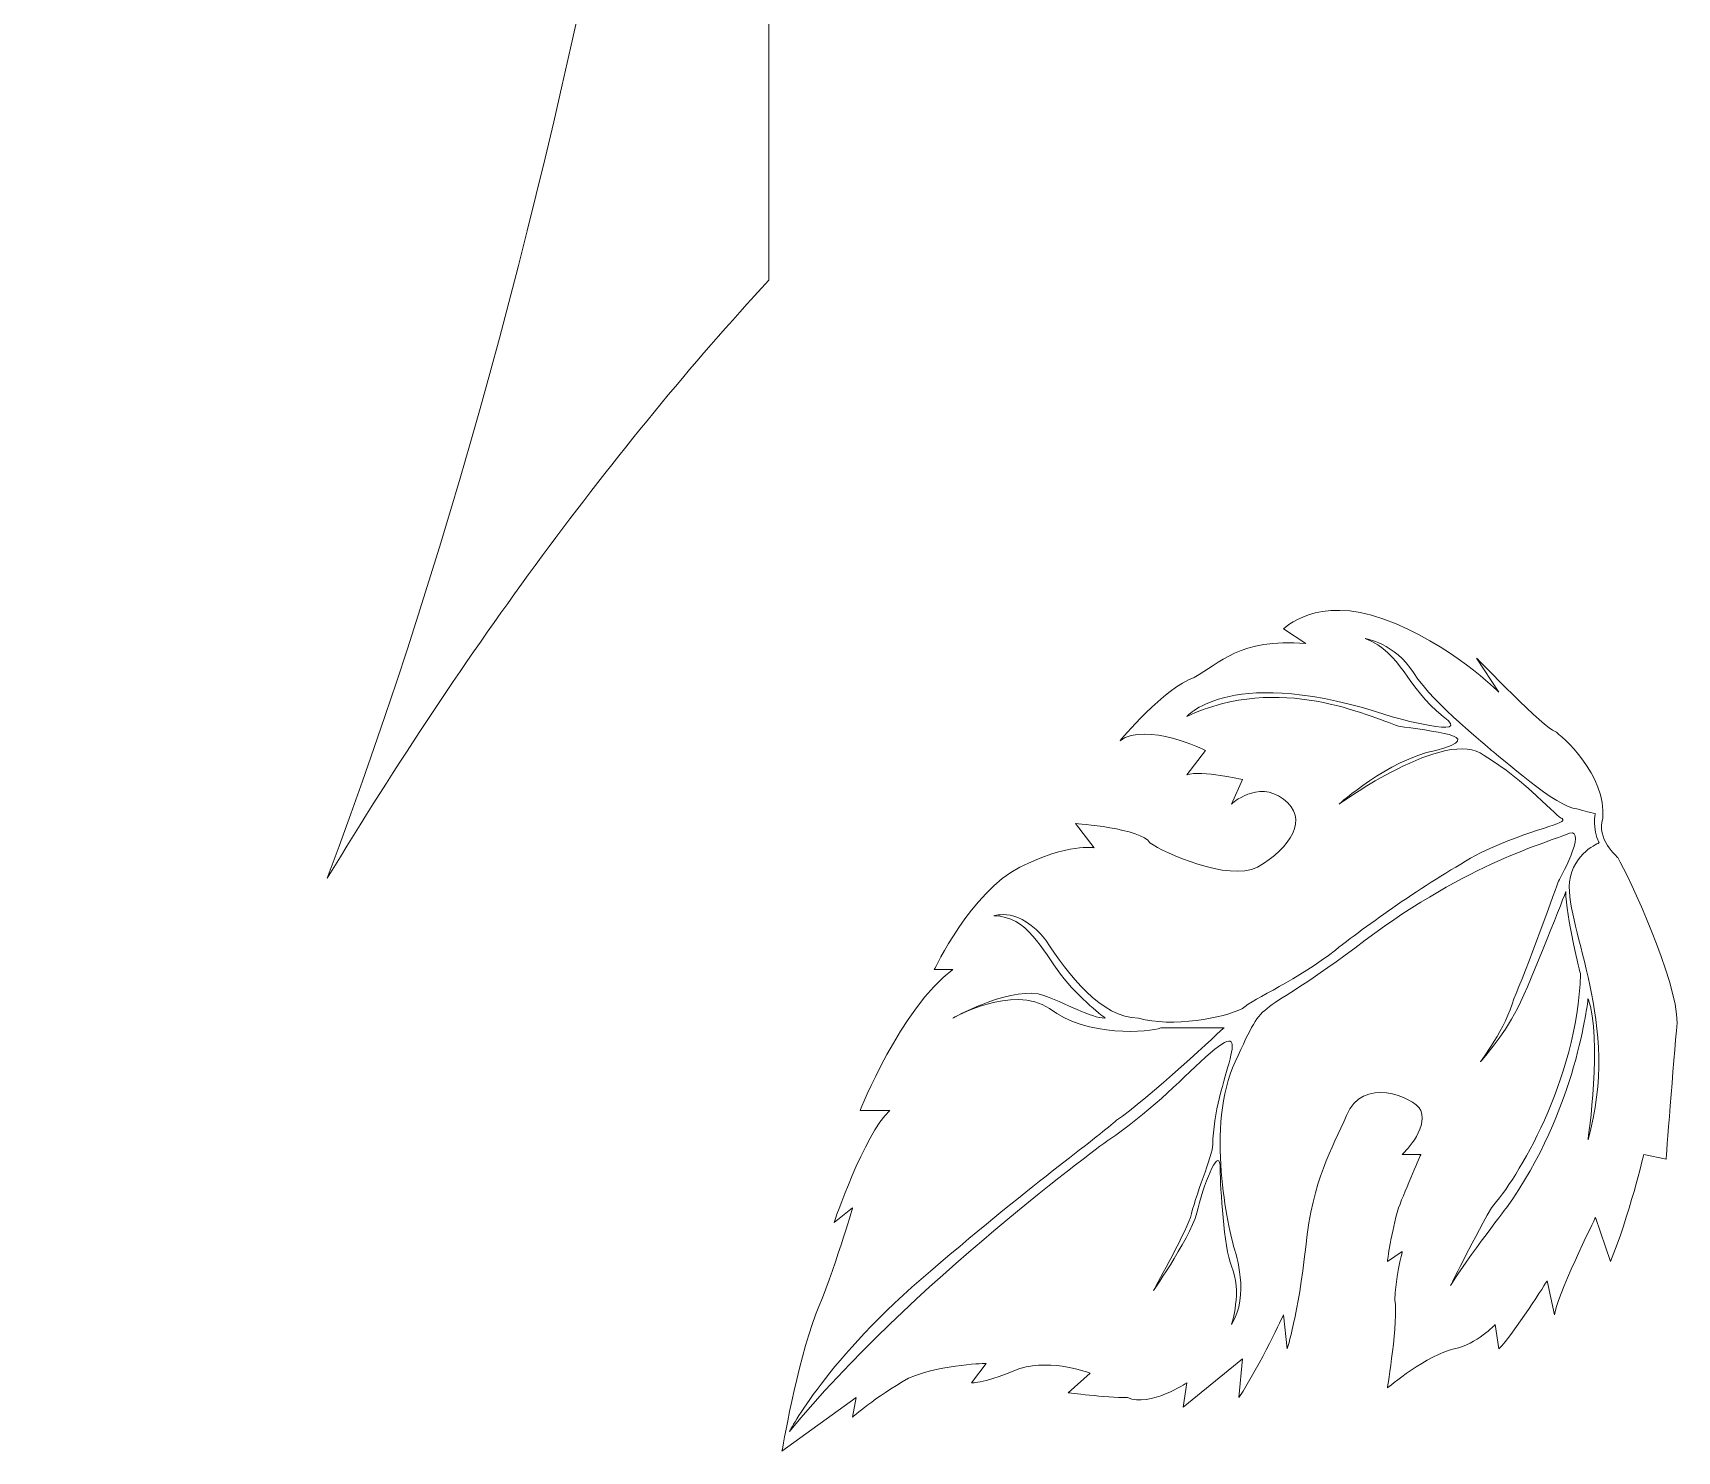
# Model space of a CAD drawing. Header units: millimetres. Extents: x 337 to 2510, y -469 to 429.
# Drawn here: x 354.47 to 368.02, y 313.78 to 325.47 of the extents above; entities that cross this region are included whole.
import ezdxf

# ---------------------------------------------------------------- set-up
doc = ezdxf.new("R2010")
doc.units = ezdxf.units.MM
doc.header["$MEASUREMENT"] = 0
doc.layers.add('Layer 1', color=7, linetype='Continuous')

msp = doc.modelspace()

# ---------------------------------------------------------------- linework, layer by layer
at = {"layer": 'Layer 1', "lineweight": 9}
for points, knots in [([(355.5283, 348.316), (353.8963, 347.797), (352.5923, 344.95), (352.2914, 341.2481), (352.2914, 341.2481), (352.2914, 341.2481), (352.2914, 341.2481), (352.2914, 341.2481), (352.2914, 341.2481), (351.6164, 343.1041), (351.3814, 345.598), (351.6634, 347.924), (351.6634, 347.924), (351.6634, 347.924), (351.6634, 347.924), (351.6634, 347.924), (351.6634, 347.924), (351.9454, 350.25), (352.7083, 352.112), (353.7053, 352.91), (353.7053, 352.91), (353.7053, 352.91), (353.7053, 352.91), (353.7053, 352.91), (353.7053, 352.91), (353.5233, 354.521), (353.0413, 355.8679), (352.3864, 356.5969), (352.3864, 356.5969), (352.3864, 356.5969), (352.3864, 356.5969), (352.3864, 356.5969), (352.3864, 356.5969), (351.7314, 357.3249), (350.9704, 357.3609), (350.3024, 356.6959), (350.3024, 356.6959), (350.3024, 356.6959), (350.3024, 356.6959), (350.3024, 356.6959), (350.3024, 356.6959), (349.3774, 352.295), (347.8594, 348.686), (345.9724, 346.398), (345.9724, 346.398), (345.9724, 346.398), (345.9724, 346.398), (345.9724, 346.398), (345.9724, 346.398), (348.0884, 345.481), (349.5584, 341.0561), (349.3764, 336.1531), (349.3764, 336.1531), (349.3764, 336.1531), (349.3764, 336.1531), (349.3764, 336.1531), (349.3764, 336.1531), (349.1934, 331.2502), (347.4184, 327.4552), (345.2654, 327.3662), (345.2654, 327.3662), (345.2654, 327.3662), (345.2654, 327.3662), (345.2654, 327.3662), (345.2654, 327.3662), (346.1444, 328.9082), (346.3654, 331.7272), (345.7764, 333.8722), (345.7764, 333.8722), (345.7764, 333.8722), (345.7764, 333.8722), (345.7764, 333.8722), (345.7764, 333.8722), (345.1864, 336.0171), (343.9794, 336.7851), (342.9894, 335.6451), (342.9894, 335.6451), (342.9894, 335.6451), (342.9894, 335.6451), (342.9894, 335.6451), (342.9894, 335.6451), (342.1215, 333.9972), (341.6535, 331.4972), (341.7325, 328.9252), (341.7325, 328.9252), (341.7325, 328.9252), (341.7325, 328.9252), (341.7325, 328.9252), (341.7325, 328.9252), (341.8115, 326.3542), (342.4274, 324.0263), (343.3864, 322.6713), (343.3864, 322.6713), (343.3864, 322.6713), (343.3864, 322.6713), (343.3864, 322.6713), (343.3864, 322.6713), (344.8674, 320.5633), (346.5704, 319.4123), (348.3144, 319.3393), (348.3144, 319.3393), (348.3144, 319.3393), (348.3144, 319.3393), (348.3144, 319.3393), (348.3144, 319.3393), (347.3584, 320.6493), (347.0024, 323.4173), (347.4964, 325.7002), (347.4964, 325.7002), (347.4964, 325.7002), (347.4964, 325.7002), (347.4964, 325.7002), (347.4964, 325.7002), (348.7924, 321.7883), (351.0774, 320.3593), (353.0643, 322.2173), (353.0643, 322.2173), (353.0643, 322.2173), (353.0643, 322.2173), (353.0643, 322.2173), (353.0643, 322.2173), (352.0644, 322.7423), (351.2834, 324.5263), (351.0544, 326.8102), (351.0544, 326.8102), (351.0544, 326.8102), (351.0544, 326.8102), (351.0544, 326.8102), (351.0544, 326.8102), (352.4544, 325.7222), (353.9923, 326.0832), (355.2663, 327.8012), (355.2663, 327.8012), (355.2663, 327.8012), (355.2663, 327.8012), (355.2663, 327.8012), (355.2663, 327.8012), (356.5403, 329.5182), (357.4223, 332.4192), (357.6823, 335.7461), (357.6823, 335.7461), (357.6823, 335.7461), (357.6823, 335.7461), (357.6823, 335.7461), (357.6823, 335.7461), (357.7443, 337.6251), (357.4563, 339.4771), (356.8873, 340.8431), (356.8873, 340.8431), (356.8873, 340.8431), (356.8873, 340.8431), (356.8873, 340.8431), (356.8873, 340.8431), (356.3193, 342.2091), (355.5243, 342.9611), (354.6993, 342.9141), (354.6993, 342.9141), (354.6993, 342.9141), (354.6993, 342.9141), (354.6993, 342.9141), (354.6993, 342.9141), (354.7563, 344.8531), (355.0433, 346.72), (355.5283, 348.316)], [0, 0, 0, 0, 0.0238095, 0.0238095, 0.0238095, 0.0238095, 0.047619, 0.047619, 0.047619, 0.047619, 0.0714286, 0.0714286, 0.0714286, 0.0714286, 0.0952381, 0.0952381, 0.0952381, 0.0952381, 0.1190476, 0.1190476, 0.1190476, 0.1190476, 0.1428571, 0.1428571, 0.1428571, 0.1428571, 0.1666667, 0.1666667, 0.1666667, 0.1666667, 0.1904762, 0.1904762, 0.1904762, 0.1904762, 0.2142857, 0.2142857, 0.2142857, 0.2142857, 0.2380952, 0.2380952, 0.2380952, 0.2380952, 0.2619048, 0.2619048, 0.2619048, 0.2619048, 0.2857143, 0.2857143, 0.2857143, 0.2857143, 0.3095238, 0.3095238, 0.3095238, 0.3095238, 0.3333333, 0.3333333, 0.3333333, 0.3333333, 0.3571429, 0.3571429, 0.3571429, 0.3571429, 0.3809524, 0.3809524, 0.3809524, 0.3809524, 0.4047619, 0.4047619, 0.4047619, 0.4047619, 0.4285714, 0.4285714, 0.4285714, 0.4285714, 0.452381, 0.452381, 0.452381, 0.452381, 0.4761905, 0.4761905, 0.4761905, 0.4761905, 0.5, 0.5, 0.5, 0.5, 0.5238095, 0.5238095, 0.5238095, 0.5238095, 0.547619, 0.547619, 0.547619, 0.547619, 0.5714286, 0.5714286, 0.5714286, 0.5714286, 0.5952381, 0.5952381, 0.5952381, 0.5952381, 0.6190476, 0.6190476, 0.6190476, 0.6190476, 0.6428571, 0.6428571, 0.6428571, 0.6428571, 0.6666667, 0.6666667, 0.6666667, 0.6666667, 0.6904762, 0.6904762, 0.6904762, 0.6904762, 0.7142857, 0.7142857, 0.7142857, 0.7142857, 0.7380952, 0.7380952, 0.7380952, 0.7380952, 0.7619048, 0.7619048, 0.7619048, 0.7619048, 0.7857143, 0.7857143, 0.7857143, 0.7857143, 0.8095238, 0.8095238, 0.8095238, 0.8095238, 0.8333333, 0.8333333, 0.8333333, 0.8333333, 0.8571429, 0.8571429, 0.8571429, 0.8571429, 0.8809524, 0.8809524, 0.8809524, 0.8809524, 0.9047619, 0.9047619, 0.9047619, 0.9047619, 0.9285714, 0.9285714, 0.9285714, 0.9285714, 0.952381, 0.952381, 0.952381, 0.952381, 1, 1, 1, 1]), ([(360.5323, 338.4581), (360.2683, 331.0972), (358.9953, 324.1133), (356.8943, 318.4993), (356.8943, 318.4993), (356.8943, 318.4993), (356.8943, 318.4993), (356.8943, 318.4993), (356.8943, 318.4993), (358.0383, 320.3933), (359.2563, 322.0433), (360.5323, 323.4283), (360.5323, 323.4283), (360.5323, 323.4283), (360.5323, 323.4283), (360.5323, 323.4283), (360.5323, 323.4283), (360.5323, 323.4283), (360.5323, 338.4581), (360.5323, 338.4581)], [0, 0, 0, 0, 0.1666667, 0.1666667, 0.1666667, 0.1666667, 0.3333333, 0.3333333, 0.3333333, 0.3333333, 0.5, 0.5, 0.5, 0.5, 0.6666667, 0.6666667, 0.6666667, 0.6666667, 1, 1, 1, 1])]:
    msp.add_open_spline(points, degree=3, knots=knots, dxfattribs=at)
at = {"layer": 'Layer 1', "color": 250, "lineweight": 9}
for points, knots in [([(367.5262, 318.6693), (367.6182, 318.5093), (368.0152, 317.6673), (368.0152, 317.3063), (368.0152, 317.3063), (368.0152, 317.3063), (368.0152, 317.3063), (368.0152, 317.3063), (368.0152, 317.3063), (367.9852, 316.9853), (367.9242, 316.1833), (367.9242, 316.1833), (367.9242, 316.1833), (367.9242, 316.1833), (367.9242, 316.1833), (367.9242, 316.1833), (367.9242, 316.1833), (367.9242, 316.1833), (367.7402, 316.2233), (367.7402, 316.2233), (367.7402, 316.2233), (367.7402, 316.2233), (367.7402, 316.2233), (367.7402, 316.2233), (367.7402, 316.2233), (367.7402, 316.2233), (367.6182, 315.7023), (367.4652, 315.3413), (367.4652, 315.3413), (367.4652, 315.3413), (367.4652, 315.3413), (367.4652, 315.3413), (367.4652, 315.3413), (367.4652, 315.3413), (367.3422, 315.7023), (367.3422, 315.7023), (367.3422, 315.7023), (367.3422, 315.7023), (367.3422, 315.7023), (367.3422, 315.7023), (367.3422, 315.7023), (367.3422, 315.7023), (367.0062, 315.0203), (367.0062, 314.9003), (367.0062, 314.9003), (367.0062, 314.9003), (367.0062, 314.9003), (367.0062, 314.9003), (367.0062, 314.9003), (367.0062, 314.9003), (366.9442, 315.1813), (366.9442, 315.1813), (366.9442, 315.1813), (366.9442, 315.1813), (366.9442, 315.1813), (366.9442, 315.1813), (366.9442, 315.1813), (366.9442, 315.1813), (366.6692, 314.7403), (366.5462, 314.6194), (366.5462, 314.6194), (366.5462, 314.6194), (366.5462, 314.6194), (366.5462, 314.6194), (366.5462, 314.6194), (366.5462, 314.6194), (366.5162, 314.8203), (366.5162, 314.8203), (366.5162, 314.8203), (366.5162, 314.8203), (366.5162, 314.8203), (366.5162, 314.8203), (366.5162, 314.8203), (366.5162, 314.8203), (366.3632, 314.6594), (366.1792, 314.6194), (366.1792, 314.6194), (366.1792, 314.6194), (366.1792, 314.6194), (366.1792, 314.6194), (366.1792, 314.6194), (365.9652, 314.5794), (365.6282, 314.2984), (365.6282, 314.2984), (365.6282, 314.2984), (365.6282, 314.2984), (365.6282, 314.2984), (365.6282, 314.2984), (365.6282, 314.2984), (365.6282, 314.2984), (365.7202, 314.8603), (365.6902, 315.0203), (365.6902, 315.0203), (365.6902, 315.0203), (365.6902, 315.0203), (365.6902, 315.0203), (365.6902, 315.0203), (365.6902, 315.1813), (365.7512, 315.4213), (365.7512, 315.4213), (365.7512, 315.4213), (365.7512, 315.4213), (365.7512, 315.4213), (365.7512, 315.4213), (365.7512, 315.4213), (365.7512, 315.4213), (365.6282, 315.3413), (365.6282, 315.3413), (365.6282, 315.3413), (365.6282, 315.3413), (365.6282, 315.3413), (365.6282, 315.3413), (365.6282, 315.3413), (365.6282, 315.3413), (365.6592, 315.5823), (365.7202, 315.7823), (365.7202, 315.7823), (365.7202, 315.7823), (365.7202, 315.7823), (365.7202, 315.7823), (365.7202, 315.7823), (365.7812, 315.9433), (365.9042, 316.2233), (365.9042, 316.2233), (365.9042, 316.2233), (365.9042, 316.2233), (365.9042, 316.2233), (365.9042, 316.2233), (365.9042, 316.2233), (365.9042, 316.2233), (365.7512, 316.2233), (365.7512, 316.2233), (365.7512, 316.2233), (365.7512, 316.2233), (365.7512, 316.2233), (365.7512, 316.2233), (365.7512, 316.2233), (365.7512, 316.2233), (365.9652, 316.4243), (365.9042, 316.5843), (365.9042, 316.5843), (365.9042, 316.5843), (365.9042, 316.5843), (365.9042, 316.5843), (365.9042, 316.5843), (365.8432, 316.7043), (365.4142, 316.8653), (365.2922, 316.5443), (365.2922, 316.5443), (365.2922, 316.5443), (365.2922, 316.5443), (365.2922, 316.5443), (365.2922, 316.5443), (365.1692, 316.2633), (365.0162, 316.0233), (364.9552, 315.4613), (364.9552, 315.4613), (364.9552, 315.4613), (364.9552, 315.4613), (364.9552, 315.4613), (364.9552, 315.4613), (364.8942, 314.9003), (364.8022, 314.6194), (364.8022, 314.6194), (364.8022, 314.6194), (364.8022, 314.6194), (364.8022, 314.6194), (364.8022, 314.6194), (364.8022, 314.6194), (364.8022, 314.6194), (364.7722, 314.9003), (364.7722, 314.9003), (364.7722, 314.9003), (364.7722, 314.9003), (364.7722, 314.9003), (364.7722, 314.9003), (364.7722, 314.9003), (364.7722, 314.9003), (364.5882, 314.4994), (364.4042, 314.2184), (364.4042, 314.2184), (364.4042, 314.2184), (364.4042, 314.2184), (364.4042, 314.2184), (364.4042, 314.2184), (364.4042, 314.2184), (364.4352, 314.5394), (364.4352, 314.5394), (364.4352, 314.5394), (364.4352, 314.5394), (364.4352, 314.5394), (364.4352, 314.5394), (364.4352, 314.5394), (364.4352, 314.5394), (363.9452, 314.1384), (363.9452, 314.1384), (363.9452, 314.1384), (363.9452, 314.1384), (363.9452, 314.1384), (363.9452, 314.1384), (363.9452, 314.1384), (363.9452, 314.1384), (363.9762, 314.3394), (363.9762, 314.3394), (363.9762, 314.3394), (363.9762, 314.3394), (363.9762, 314.3394), (363.9762, 314.3394), (363.9762, 314.3394), (363.9762, 314.3394), (363.6702, 314.1384), (363.4862, 314.2184), (363.4862, 314.2184), (363.4862, 314.2184), (363.4862, 314.2184), (363.4862, 314.2184), (363.4862, 314.2184), (363.3032, 314.2184), (362.9972, 314.2584), (362.9972, 314.2584), (362.9972, 314.2584), (362.9972, 314.2584), (362.9972, 314.2584), (362.9972, 314.2584), (362.9972, 314.2584), (362.9972, 314.2584), (363.1802, 314.4194), (363.1802, 314.4194), (363.1802, 314.4194), (363.1802, 314.4194), (363.1802, 314.4194), (363.1802, 314.4194), (363.1802, 314.4194), (363.1802, 314.4194), (362.8742, 314.5394), (362.5992, 314.4594), (362.5992, 314.4594), (362.5992, 314.4594), (362.5992, 314.4594), (362.5992, 314.4594), (362.5992, 314.4594), (362.3233, 314.3394), (362.2013, 314.3394), (362.2013, 314.3394), (362.2013, 314.3394), (362.2013, 314.3394), (362.2013, 314.3394), (362.2013, 314.3394), (362.2013, 314.3394), (362.2013, 314.3394), (362.3233, 314.4994), (362.3233, 314.4994), (362.3233, 314.4994), (362.3233, 314.4994), (362.3233, 314.4994), (362.3233, 314.4994), (362.3233, 314.4994), (362.3233, 314.4994), (361.9873, 314.4994), (361.6813, 314.3794), (361.6813, 314.3794), (361.6813, 314.3794), (361.6813, 314.3794), (361.6813, 314.3794), (361.6813, 314.3794), (361.4053, 314.2184), (361.2223, 314.0584), (361.2223, 314.0584), (361.2223, 314.0584), (361.2223, 314.0584), (361.2223, 314.0584), (361.2223, 314.0584), (361.2223, 314.0584), (361.2223, 314.0584), (361.2523, 314.2184), (361.2523, 314.2184), (361.2523, 314.2184), (361.2523, 314.2184), (361.2523, 314.2184), (361.2523, 314.2184), (361.2523, 314.2184), (361.2523, 314.2184), (360.6403, 313.7774), (360.6403, 313.7774), (360.6403, 313.7774), (360.6403, 313.7774), (360.6403, 313.7774), (360.6403, 313.7774), (360.6403, 313.7774), (360.6403, 313.7774), (360.7633, 314.4994), (360.9163, 314.9003), (360.9163, 314.9003), (360.9163, 314.9003), (360.9163, 314.9003), (360.9163, 314.9003), (360.9163, 314.9003), (361.0693, 315.2613), (361.2223, 315.7823), (361.2223, 315.7823), (361.2223, 315.7823), (361.2223, 315.7823), (361.2223, 315.7823), (361.2223, 315.7823), (361.2223, 315.7823), (361.2223, 315.7823), (361.0693, 315.6623), (361.0693, 315.6623), (361.0693, 315.6623), (361.0693, 315.6623), (361.0693, 315.6623), (361.0693, 315.6623), (361.0693, 315.6623), (361.0693, 315.6623), (361.3143, 316.3843), (361.5283, 316.5843), (361.5283, 316.5843), (361.5283, 316.5843), (361.5283, 316.5843), (361.5283, 316.5843), (361.5283, 316.5843), (361.5283, 316.5843), (361.2833, 316.5843), (361.2833, 316.5843), (361.2833, 316.5843), (361.2833, 316.5843), (361.2833, 316.5843), (361.2833, 316.5843), (361.2833, 316.5843), (361.2833, 316.5843), (361.6193, 317.4263), (362.0483, 317.7473), (362.0483, 317.7473), (362.0483, 317.7473), (362.0483, 317.7473), (362.0483, 317.7473), (362.0483, 317.7473), (362.0483, 317.7473), (361.8953, 317.7473), (361.8953, 317.7473), (361.8953, 317.7473), (361.8953, 317.7473), (361.8953, 317.7473), (361.8953, 317.7473), (361.8953, 317.7473), (361.8953, 317.7473), (362.2013, 318.3893), (362.5992, 318.5893), (362.5992, 318.5893), (362.5992, 318.5893), (362.5992, 318.5893), (362.5992, 318.5893), (362.5992, 318.5893), (362.9972, 318.7903), (363.2112, 318.7503), (363.2112, 318.7503), (363.2112, 318.7503), (363.2112, 318.7503), (363.2112, 318.7503), (363.2112, 318.7503), (363.2112, 318.7503), (363.2112, 318.7503), (363.0582, 318.9503), (363.0582, 318.9503), (363.0582, 318.9503), (363.0582, 318.9503), (363.0582, 318.9503), (363.0582, 318.9503), (363.0582, 318.9503), (363.0582, 318.9503), (363.6092, 318.9103), (363.6702, 318.7903), (363.6702, 318.7903), (363.6702, 318.7903), (363.6702, 318.7903), (363.6702, 318.7903), (363.6702, 318.7903), (363.7922, 318.7093), (364.3122, 318.4693), (364.5572, 318.5893), (364.5572, 318.5893), (364.5572, 318.5893), (364.5572, 318.5893), (364.5572, 318.5893), (364.5572, 318.5893), (364.8332, 318.7503), (364.9862, 318.9903), (364.7722, 319.1513), (364.7722, 319.1513), (364.7722, 319.1513), (364.7722, 319.1513), (364.7722, 319.1513), (364.7722, 319.1513), (364.5572, 319.3113), (364.3432, 319.1103), (364.3432, 319.1103), (364.3432, 319.1103), (364.3432, 319.1103), (364.3432, 319.1103), (364.3432, 319.1103), (364.3432, 319.1103), (364.3432, 319.1103), (364.4352, 319.3113), (364.4352, 319.3113), (364.4352, 319.3113), (364.4352, 319.3113), (364.4352, 319.3113), (364.4352, 319.3113), (364.4352, 319.3113), (364.4352, 319.3113), (364.0982, 319.3913), (363.9762, 319.3513), (363.9762, 319.3513), (363.9762, 319.3513), (363.9762, 319.3513), (363.9762, 319.3513), (363.9762, 319.3513), (363.9762, 319.3513), (364.1292, 319.5523), (364.1292, 319.5523), (364.1292, 319.5523), (364.1292, 319.5523), (364.1292, 319.5523), (364.1292, 319.5523), (364.1292, 319.5523), (364.1292, 319.5523), (363.6392, 319.7923), (363.4252, 319.6323), (363.4252, 319.6323), (363.4252, 319.6323), (363.4252, 319.6323), (363.4252, 319.6323), (363.4252, 319.6323), (363.4252, 319.6323), (363.7922, 320.0733), (364.0372, 320.1533), (364.0372, 320.1533), (364.0372, 320.1533), (364.0372, 320.1533), (364.0372, 320.1533), (364.0372, 320.1533), (364.2512, 320.2733), (364.4042, 320.4743), (364.9552, 320.4343), (364.9552, 320.4343), (364.9552, 320.4343), (364.9552, 320.4343), (364.9552, 320.4343), (364.9552, 320.4343), (364.9552, 320.4343), (364.7722, 320.5543), (364.7722, 320.5543), (364.7722, 320.5543), (364.7722, 320.5543), (364.7722, 320.5543), (364.7722, 320.5543), (364.7722, 320.5543), (364.7722, 320.5543), (365.0472, 320.8353), (365.5982, 320.6343), (365.5982, 320.6343), (365.5982, 320.6343), (365.5982, 320.6343), (365.5982, 320.6343), (365.5982, 320.6343), (366.1492, 320.4343), (366.5462, 320.0333), (366.5462, 320.0333), (366.5462, 320.0333), (366.5462, 320.0333), (366.5462, 320.0333), (366.5462, 320.0333), (366.5462, 320.0333), (366.5462, 320.0333), (366.3632, 320.3133), (366.3632, 320.3133), (366.3632, 320.3133), (366.3632, 320.3133), (366.3632, 320.3133), (366.3632, 320.3133), (366.3632, 320.3133), (366.3632, 320.3133), (366.9442, 319.7123), (367.0062, 319.7123), (367.0062, 319.7123), (367.0062, 319.7123), (367.0062, 319.7123), (367.0062, 319.7123), (367.0062, 319.7123), (367.0672, 319.6723), (367.4342, 319.3513), (367.4032, 318.9903), (367.4032, 318.9903), (367.4032, 318.9903), (367.4032, 318.9903), (367.4032, 318.9903), (367.4032, 318.9903), (367.3422, 318.8303), (367.5262, 318.6693), (367.5262, 318.6693)], [0, 0, 0, 0, 0.0079365, 0.0079365, 0.0079365, 0.0079365, 0.015873, 0.015873, 0.015873, 0.015873, 0.0238095, 0.0238095, 0.0238095, 0.0238095, 0.031746, 0.031746, 0.031746, 0.031746, 0.0396825, 0.0396825, 0.0396825, 0.0396825, 0.047619, 0.047619, 0.047619, 0.047619, 0.0555556, 0.0555556, 0.0555556, 0.0555556, 0.0634921, 0.0634921, 0.0634921, 0.0634921, 0.0714286, 0.0714286, 0.0714286, 0.0714286, 0.0793651, 0.0793651, 0.0793651, 0.0793651, 0.0873016, 0.0873016, 0.0873016, 0.0873016, 0.0952381, 0.0952381, 0.0952381, 0.0952381, 0.1031746, 0.1031746, 0.1031746, 0.1031746, 0.1111111, 0.1111111, 0.1111111, 0.1111111, 0.1190476, 0.1190476, 0.1190476, 0.1190476, 0.1269841, 0.1269841, 0.1269841, 0.1269841, 0.1349206, 0.1349206, 0.1349206, 0.1349206, 0.1428571, 0.1428571, 0.1428571, 0.1428571, 0.1507937, 0.1507937, 0.1507937, 0.1507937, 0.1587302, 0.1587302, 0.1587302, 0.1587302, 0.1666667, 0.1666667, 0.1666667, 0.1666667, 0.1746032, 0.1746032, 0.1746032, 0.1746032, 0.1825397, 0.1825397, 0.1825397, 0.1825397, 0.1904762, 0.1904762, 0.1904762, 0.1904762, 0.1984127, 0.1984127, 0.1984127, 0.1984127, 0.2063492, 0.2063492, 0.2063492, 0.2063492, 0.2142857, 0.2142857, 0.2142857, 0.2142857, 0.2222222, 0.2222222, 0.2222222, 0.2222222, 0.2301587, 0.2301587, 0.2301587, 0.2301587, 0.2380952, 0.2380952, 0.2380952, 0.2380952, 0.2460317, 0.2460317, 0.2460317, 0.2460317, 0.2539683, 0.2539683, 0.2539683, 0.2539683, 0.2619048, 0.2619048, 0.2619048, 0.2619048, 0.2698413, 0.2698413, 0.2698413, 0.2698413, 0.2777778, 0.2777778, 0.2777778, 0.2777778, 0.2857143, 0.2857143, 0.2857143, 0.2857143, 0.2936508, 0.2936508, 0.2936508, 0.2936508, 0.3015873, 0.3015873, 0.3015873, 0.3015873, 0.3095238, 0.3095238, 0.3095238, 0.3095238, 0.3174603, 0.3174603, 0.3174603, 0.3174603, 0.3253968, 0.3253968, 0.3253968, 0.3253968, 0.3333333, 0.3333333, 0.3333333, 0.3333333, 0.3412698, 0.3412698, 0.3412698, 0.3412698, 0.3492063, 0.3492063, 0.3492063, 0.3492063, 0.3571429, 0.3571429, 0.3571429, 0.3571429, 0.3650794, 0.3650794, 0.3650794, 0.3650794, 0.3730159, 0.3730159, 0.3730159, 0.3730159, 0.3809524, 0.3809524, 0.3809524, 0.3809524, 0.3888889, 0.3888889, 0.3888889, 0.3888889, 0.3968254, 0.3968254, 0.3968254, 0.3968254, 0.4047619, 0.4047619, 0.4047619, 0.4047619, 0.4126984, 0.4126984, 0.4126984, 0.4126984, 0.4206349, 0.4206349, 0.4206349, 0.4206349, 0.4285714, 0.4285714, 0.4285714, 0.4285714, 0.4365079, 0.4365079, 0.4365079, 0.4365079, 0.4444444, 0.4444444, 0.4444444, 0.4444444, 0.452381, 0.452381, 0.452381, 0.452381, 0.4603175, 0.4603175, 0.4603175, 0.4603175, 0.468254, 0.468254, 0.468254, 0.468254, 0.4761905, 0.4761905, 0.4761905, 0.4761905, 0.484127, 0.484127, 0.484127, 0.484127, 0.4920635, 0.4920635, 0.4920635, 0.4920635, 0.5, 0.5, 0.5, 0.5, 0.5079365, 0.5079365, 0.5079365, 0.5079365, 0.515873, 0.515873, 0.515873, 0.515873, 0.5238095, 0.5238095, 0.5238095, 0.5238095, 0.531746, 0.531746, 0.531746, 0.531746, 0.5396825, 0.5396825, 0.5396825, 0.5396825, 0.547619, 0.547619, 0.547619, 0.547619, 0.5555556, 0.5555556, 0.5555556, 0.5555556, 0.5634921, 0.5634921, 0.5634921, 0.5634921, 0.5714286, 0.5714286, 0.5714286, 0.5714286, 0.5793651, 0.5793651, 0.5793651, 0.5793651, 0.5873016, 0.5873016, 0.5873016, 0.5873016, 0.5952381, 0.5952381, 0.5952381, 0.5952381, 0.6031746, 0.6031746, 0.6031746, 0.6031746, 0.6111111, 0.6111111, 0.6111111, 0.6111111, 0.6190476, 0.6190476, 0.6190476, 0.6190476, 0.6269841, 0.6269841, 0.6269841, 0.6269841, 0.6349206, 0.6349206, 0.6349206, 0.6349206, 0.6428571, 0.6428571, 0.6428571, 0.6428571, 0.6507937, 0.6507937, 0.6507937, 0.6507937, 0.6587302, 0.6587302, 0.6587302, 0.6587302, 0.6666667, 0.6666667, 0.6666667, 0.6666667, 0.6746032, 0.6746032, 0.6746032, 0.6746032, 0.6825397, 0.6825397, 0.6825397, 0.6825397, 0.6904762, 0.6904762, 0.6904762, 0.6904762, 0.6984127, 0.6984127, 0.6984127, 0.6984127, 0.7063492, 0.7063492, 0.7063492, 0.7063492, 0.7142857, 0.7142857, 0.7142857, 0.7142857, 0.7222222, 0.7222222, 0.7222222, 0.7222222, 0.7301587, 0.7301587, 0.7301587, 0.7301587, 0.7380952, 0.7380952, 0.7380952, 0.7380952, 0.7460317, 0.7460317, 0.7460317, 0.7460317, 0.7539683, 0.7539683, 0.7539683, 0.7539683, 0.7619048, 0.7619048, 0.7619048, 0.7619048, 0.7698413, 0.7698413, 0.7698413, 0.7698413, 0.7777778, 0.7777778, 0.7777778, 0.7777778, 0.7857143, 0.7857143, 0.7857143, 0.7857143, 0.7936508, 0.7936508, 0.7936508, 0.7936508, 0.8015873, 0.8015873, 0.8015873, 0.8015873, 0.8095238, 0.8095238, 0.8095238, 0.8095238, 0.8174603, 0.8174603, 0.8174603, 0.8174603, 0.8253968, 0.8253968, 0.8253968, 0.8253968, 0.8333333, 0.8333333, 0.8333333, 0.8333333, 0.8412698, 0.8412698, 0.8412698, 0.8412698, 0.8492063, 0.8492063, 0.8492063, 0.8492063, 0.8571429, 0.8571429, 0.8571429, 0.8571429, 0.8650794, 0.8650794, 0.8650794, 0.8650794, 0.8730159, 0.8730159, 0.8730159, 0.8730159, 0.8809524, 0.8809524, 0.8809524, 0.8809524, 0.8888889, 0.8888889, 0.8888889, 0.8888889, 0.8968254, 0.8968254, 0.8968254, 0.8968254, 0.9047619, 0.9047619, 0.9047619, 0.9047619, 0.9126984, 0.9126984, 0.9126984, 0.9126984, 0.9206349, 0.9206349, 0.9206349, 0.9206349, 0.9285714, 0.9285714, 0.9285714, 0.9285714, 0.9365079, 0.9365079, 0.9365079, 0.9365079, 0.9444444, 0.9444444, 0.9444444, 0.9444444, 0.952381, 0.952381, 0.952381, 0.952381, 0.9603175, 0.9603175, 0.9603175, 0.9603175, 0.968254, 0.968254, 0.968254, 0.968254, 0.9761905, 0.9761905, 0.9761905, 0.9761905, 0.984127, 0.984127, 0.984127, 0.984127, 1, 1, 1, 1]), ([(367.3732, 318.7903), (367.3732, 318.7903), (367.1592, 318.7093), (367.1282, 318.4693), (367.1282, 318.4693), (367.1282, 318.4693), (367.1282, 318.4693), (367.1282, 318.4693), (367.1282, 318.4693), (367.0982, 318.0683), (367.5562, 317.3063), (367.2812, 316.3443), (367.2812, 316.3443), (367.2812, 316.3443), (367.2812, 316.3443), (367.2812, 316.3443), (367.2812, 316.3443), (367.2812, 316.3443), (367.4032, 317.1863), (367.2812, 317.5063), (367.2812, 317.5063), (367.2812, 317.5063), (367.2812, 317.5063), (367.2812, 317.5063), (367.2812, 317.5063), (367.2812, 317.5063), (367.1892, 316.5843), (366.6082, 315.7823), (366.6082, 315.7823), (366.6082, 315.7823), (366.6082, 315.7823), (366.6082, 315.7823), (366.6082, 315.7823), (366.6082, 315.7823), (366.2102, 315.2613), (366.1492, 315.1413), (366.1492, 315.1413), (366.1492, 315.1413), (366.1492, 315.1413), (366.1492, 315.1413), (366.1492, 315.1413), (366.1492, 315.1413), (366.3022, 315.4613), (366.4852, 315.7823), (366.4852, 315.7823), (366.4852, 315.7823), (366.4852, 315.7823), (366.4852, 315.7823), (366.4852, 315.7823), (366.6992, 316.0233), (367.1892, 316.8253), (367.2202, 317.7073), (367.2202, 317.7073), (367.2202, 317.7073), (367.2202, 317.7073), (367.2202, 317.7073), (367.2202, 317.7073), (367.2202, 317.7073), (367.0982, 318.1883), (367.0982, 318.3893), (367.0982, 318.3893), (367.0982, 318.3893), (367.0982, 318.3893), (367.0982, 318.3893), (367.0982, 318.3893), (367.0982, 318.3893), (366.8222, 317.6673), (366.6992, 317.4263), (366.6992, 317.4263), (366.6992, 317.4263), (366.6992, 317.4263), (366.6992, 317.4263), (366.6992, 317.4263), (366.5772, 317.1863), (366.3942, 316.9853), (366.3942, 316.9853), (366.3942, 316.9853), (366.3942, 316.9853), (366.3942, 316.9853), (366.3942, 316.9853), (366.3942, 316.9853), (366.3942, 316.9853), (366.6082, 317.2663), (366.6692, 317.5063), (366.6692, 317.5063), (366.6692, 317.5063), (366.6692, 317.5063), (366.6692, 317.5063), (366.6692, 317.5063), (366.7612, 317.7073), (367.0362, 318.4693), (367.0362, 318.4693), (367.0362, 318.4693), (367.0362, 318.4693), (367.0362, 318.4693), (367.0362, 318.4693), (367.0362, 318.4693), (367.0362, 318.4693), (367.2812, 318.9103), (367.1282, 318.8703), (367.1282, 318.8703), (367.1282, 318.8703), (367.1282, 318.8703), (367.1282, 318.8703), (367.1282, 318.8703), (366.9442, 318.7903), (366.3022, 318.6293), (365.4452, 317.9883), (365.4452, 317.9883), (365.4452, 317.9883), (365.4452, 317.9883), (365.4452, 317.9883), (365.4452, 317.9883), (364.4962, 317.2663), (364.6492, 317.5873), (364.3742, 316.9853), (364.3742, 316.9853), (364.3742, 316.9853), (364.3742, 316.9853), (364.3742, 316.9853), (364.3742, 316.9853), (364.1292, 316.4643), (364.3122, 315.6223), (364.3742, 315.4213), (364.3742, 315.4213), (364.3742, 315.4213), (364.3742, 315.4213), (364.3742, 315.4213), (364.3742, 315.4213), (364.3742, 315.4213), (364.4962, 315.0603), (364.3432, 314.8203), (364.3432, 314.8203), (364.3432, 314.8203), (364.3432, 314.8203), (364.3432, 314.8203), (364.3432, 314.8203), (364.3432, 314.8203), (364.4352, 315.1003), (364.3432, 315.3013), (364.3432, 315.3013), (364.3432, 315.3013), (364.3432, 315.3013), (364.3432, 315.3013), (364.3432, 315.3013), (364.2822, 315.4613), (364.2512, 315.9433), (364.2512, 316.1033), (364.2512, 316.1033), (364.2512, 316.1033), (364.2512, 316.1033), (364.2512, 316.1033), (364.2512, 316.1033), (364.2512, 316.3033), (364.1292, 316.0233), (364.0682, 315.7823), (364.0682, 315.7823), (364.0682, 315.7823), (364.0682, 315.7823), (364.0682, 315.7823), (364.0682, 315.7823), (364.0372, 315.5823), (363.7002, 315.1003), (363.7002, 315.1003), (363.7002, 315.1003), (363.7002, 315.1003), (363.7002, 315.1003), (363.7002, 315.1003), (363.7002, 315.1003), (363.7002, 315.1003), (363.9452, 315.5423), (364.0072, 315.7023), (364.0072, 315.7023), (364.0072, 315.7023), (364.0072, 315.7023), (364.0072, 315.7023), (364.0072, 315.7023), (364.0372, 315.8623), (364.1902, 316.2233), (364.1902, 316.3033), (364.1902, 316.3033), (364.1902, 316.3033), (364.1902, 316.3033), (364.1902, 316.3033), (364.1902, 316.3033), (364.1902, 316.8253), (364.5882, 317.4263), (364.1292, 317.0253), (364.1292, 317.0253), (364.1292, 317.0253), (364.1292, 317.0253), (364.1292, 317.0253), (364.1292, 317.0253), (363.9152, 316.8253), (363.6392, 316.5443), (363.3332, 316.3443), (363.3332, 316.3443), (363.3332, 316.3443), (363.3332, 316.3443), (363.3332, 316.3443), (363.3332, 316.3443), (363.3332, 316.3443), (361.6813, 315.1413), (360.7023, 313.9384), (360.7023, 313.9384), (360.7023, 313.9384), (360.7023, 313.9384), (360.7023, 313.9384), (360.7023, 313.9384), (360.7023, 313.9384), (361.0073, 314.5394), (361.8643, 315.2613), (361.8643, 315.2613), (361.8643, 315.2613), (361.8643, 315.2613), (361.8643, 315.2613), (361.8643, 315.2613), (362.7522, 316.0233), (363.2722, 316.3843), (363.3952, 316.5043), (363.3952, 316.5043), (363.3952, 316.5043), (363.3952, 316.5043), (363.3952, 316.5043), (363.3952, 316.5043), (363.6392, 316.6643), (364.2822, 317.2663), (364.2822, 317.2663), (364.2822, 317.2663), (364.2822, 317.2663), (364.2822, 317.2663), (364.2822, 317.2663), (364.2822, 317.2663), (364.2822, 317.2663), (363.8532, 317.2663), (363.7622, 317.2663), (363.7622, 317.2663), (363.7622, 317.2663), (363.7622, 317.2663), (363.7622, 317.2663), (363.7622, 317.2663), (363.6702, 317.2263), (363.1502, 317.1863), (362.8442, 317.4263), (362.8442, 317.4263), (362.8442, 317.4263), (362.8442, 317.4263), (362.8442, 317.4263), (362.8442, 317.4263), (362.5383, 317.6273), (362.0483, 317.3463), (362.0483, 317.3463), (362.0483, 317.3463), (362.0483, 317.3463), (362.0483, 317.3463), (362.0483, 317.3463), (362.0483, 317.3463), (362.0483, 317.3463), (362.4763, 317.5873), (362.7522, 317.5473), (362.7522, 317.5473), (362.7522, 317.5473), (362.7522, 317.5473), (362.7522, 317.5473), (362.7522, 317.5473), (362.9972, 317.4663), (363.1802, 317.3463), (363.3032, 317.3463), (363.3032, 317.3463), (363.3032, 317.3463), (363.3032, 317.3463), (363.3032, 317.3463), (363.3032, 317.3463), (363.3032, 317.3463), (363.0882, 317.5063), (362.9352, 317.7073), (362.9352, 317.7073), (362.9352, 317.7073), (362.9352, 317.7073), (362.9352, 317.7073), (362.9352, 317.7073), (362.7832, 317.9073), (362.6602, 318.1883), (362.3853, 318.1883), (362.3853, 318.1883), (362.3853, 318.1883), (362.3853, 318.1883), (362.3853, 318.1883), (362.3853, 318.1883), (362.3853, 318.1883), (362.5992, 318.2683), (362.8132, 317.9883), (362.8132, 317.9883), (362.8132, 317.9883), (362.8132, 317.9883), (362.8132, 317.9883), (362.8132, 317.9883), (362.9972, 317.7073), (363.2722, 317.3463), (363.5782, 317.3463), (363.5782, 317.3463), (363.5782, 317.3463), (363.5782, 317.3463), (363.5782, 317.3463), (363.5782, 317.3463), (363.8532, 317.2663), (364.2822, 317.3463), (364.4352, 317.4263), (364.4352, 317.4263), (364.4352, 317.4263), (364.4352, 317.4263), (364.4352, 317.4263), (364.4352, 317.4263), (364.5272, 317.5063), (364.8942, 317.6673), (365.2002, 317.9073), (365.2002, 317.9073), (365.2002, 317.9073), (365.2002, 317.9073), (365.2002, 317.9073), (365.2002, 317.9073), (365.5062, 318.1483), (365.9652, 318.4693), (366.3942, 318.7093), (366.3942, 318.7093), (366.3942, 318.7093), (366.3942, 318.7093), (366.3942, 318.7093), (366.3942, 318.7093), (366.8222, 318.9103), (367.1282, 318.9503), (367.0672, 318.9903), (367.0672, 318.9903), (367.0672, 318.9903), (367.0672, 318.9903), (367.0672, 318.9903), (367.0672, 318.9903), (367.0362, 318.9903), (366.7612, 319.3113), (366.4242, 319.5113), (366.4242, 319.5113), (366.4242, 319.5113), (366.4242, 319.5113), (366.4242, 319.5113), (366.4242, 319.5113), (366.1182, 319.7523), (365.2312, 319.1103), (365.2312, 319.1103), (365.2312, 319.1103), (365.2312, 319.1103), (365.2312, 319.1103), (365.2312, 319.1103), (365.2312, 319.1103), (365.2312, 319.1103), (365.6282, 319.4713), (366.0262, 319.5523), (366.0262, 319.5523), (366.0262, 319.5523), (366.0262, 319.5523), (366.0262, 319.5523), (366.0262, 319.5523), (366.4852, 319.6723), (365.9652, 319.7123), (365.7202, 319.7523), (365.7202, 319.7523), (365.7202, 319.7523), (365.7202, 319.7523), (365.7202, 319.7523), (365.7202, 319.7523), (365.4752, 319.8323), (364.7412, 320.1933), (363.9762, 319.8323), (363.9762, 319.8323), (363.9762, 319.8323), (363.9762, 319.8323), (363.9762, 319.8323), (363.9762, 319.8323), (363.9762, 319.8323), (364.3432, 320.2733), (365.6592, 319.8323), (365.6592, 319.8323), (365.6592, 319.8323), (365.6592, 319.8323), (365.6592, 319.8323), (365.6592, 319.8323), (365.6592, 319.8323), (366.3632, 319.6323), (366.0872, 319.8323), (366.0872, 319.8323), (366.0872, 319.8323), (366.0872, 319.8323), (366.0872, 319.8323), (366.0872, 319.8323), (365.7812, 320.0733), (365.7512, 320.3543), (365.4452, 320.4743), (365.4452, 320.4743), (365.4452, 320.4743), (365.4452, 320.4743), (365.4452, 320.4743), (365.4452, 320.4743), (365.4452, 320.4743), (365.6902, 320.4343), (365.8432, 320.1933), (365.8432, 320.1933), (365.8432, 320.1933), (365.8432, 320.1933), (365.8432, 320.1933), (365.8432, 320.1933), (366.0262, 319.9123), (366.4552, 319.5923), (366.4852, 319.5523), (366.4852, 319.5523), (366.4852, 319.5523), (366.4852, 319.5523), (366.4852, 319.5523), (366.4852, 319.5523), (366.5462, 319.5113), (367.0362, 319.0703), (367.1892, 319.0703), (367.1892, 319.0703), (367.1892, 319.0703), (367.1892, 319.0703), (367.1892, 319.0703), (367.1892, 319.0703), (367.3422, 319.0303), (367.3422, 319.0303), (367.3422, 319.0303), (367.3422, 319.0303), (367.3422, 319.0303), (367.3422, 319.0303), (367.3422, 319.0303), (367.3422, 319.0303), (367.3422, 319.0303), (367.3112, 318.9103), (367.3732, 318.7903)], [0, 0, 0, 0, 0.0090909, 0.0090909, 0.0090909, 0.0090909, 0.0181818, 0.0181818, 0.0181818, 0.0181818, 0.0272727, 0.0272727, 0.0272727, 0.0272727, 0.0363636, 0.0363636, 0.0363636, 0.0363636, 0.0454545, 0.0454545, 0.0454545, 0.0454545, 0.0545455, 0.0545455, 0.0545455, 0.0545455, 0.0636364, 0.0636364, 0.0636364, 0.0636364, 0.0727273, 0.0727273, 0.0727273, 0.0727273, 0.0818182, 0.0818182, 0.0818182, 0.0818182, 0.0909091, 0.0909091, 0.0909091, 0.0909091, 0.1, 0.1, 0.1, 0.1, 0.1090909, 0.1090909, 0.1090909, 0.1090909, 0.1181818, 0.1181818, 0.1181818, 0.1181818, 0.1272727, 0.1272727, 0.1272727, 0.1272727, 0.1363636, 0.1363636, 0.1363636, 0.1363636, 0.1454545, 0.1454545, 0.1454545, 0.1454545, 0.1545455, 0.1545455, 0.1545455, 0.1545455, 0.1636364, 0.1636364, 0.1636364, 0.1636364, 0.1727273, 0.1727273, 0.1727273, 0.1727273, 0.1818182, 0.1818182, 0.1818182, 0.1818182, 0.1909091, 0.1909091, 0.1909091, 0.1909091, 0.2, 0.2, 0.2, 0.2, 0.2090909, 0.2090909, 0.2090909, 0.2090909, 0.2181818, 0.2181818, 0.2181818, 0.2181818, 0.2272727, 0.2272727, 0.2272727, 0.2272727, 0.2363636, 0.2363636, 0.2363636, 0.2363636, 0.2454545, 0.2454545, 0.2454545, 0.2454545, 0.2545455, 0.2545455, 0.2545455, 0.2545455, 0.2636364, 0.2636364, 0.2636364, 0.2636364, 0.2727273, 0.2727273, 0.2727273, 0.2727273, 0.2818182, 0.2818182, 0.2818182, 0.2818182, 0.2909091, 0.2909091, 0.2909091, 0.2909091, 0.3, 0.3, 0.3, 0.3, 0.3090909, 0.3090909, 0.3090909, 0.3090909, 0.3181818, 0.3181818, 0.3181818, 0.3181818, 0.3272727, 0.3272727, 0.3272727, 0.3272727, 0.3363636, 0.3363636, 0.3363636, 0.3363636, 0.3454545, 0.3454545, 0.3454545, 0.3454545, 0.3545455, 0.3545455, 0.3545455, 0.3545455, 0.3636364, 0.3636364, 0.3636364, 0.3636364, 0.3727273, 0.3727273, 0.3727273, 0.3727273, 0.3818182, 0.3818182, 0.3818182, 0.3818182, 0.3909091, 0.3909091, 0.3909091, 0.3909091, 0.4, 0.4, 0.4, 0.4, 0.4090909, 0.4090909, 0.4090909, 0.4090909, 0.4181818, 0.4181818, 0.4181818, 0.4181818, 0.4272727, 0.4272727, 0.4272727, 0.4272727, 0.4363636, 0.4363636, 0.4363636, 0.4363636, 0.4454545, 0.4454545, 0.4454545, 0.4454545, 0.4545455, 0.4545455, 0.4545455, 0.4545455, 0.4636364, 0.4636364, 0.4636364, 0.4636364, 0.4727273, 0.4727273, 0.4727273, 0.4727273, 0.4818182, 0.4818182, 0.4818182, 0.4818182, 0.4909091, 0.4909091, 0.4909091, 0.4909091, 0.5, 0.5, 0.5, 0.5, 0.5090909, 0.5090909, 0.5090909, 0.5090909, 0.5181818, 0.5181818, 0.5181818, 0.5181818, 0.5272727, 0.5272727, 0.5272727, 0.5272727, 0.5363636, 0.5363636, 0.5363636, 0.5363636, 0.5454545, 0.5454545, 0.5454545, 0.5454545, 0.5545455, 0.5545455, 0.5545455, 0.5545455, 0.5636364, 0.5636364, 0.5636364, 0.5636364, 0.5727273, 0.5727273, 0.5727273, 0.5727273, 0.5818182, 0.5818182, 0.5818182, 0.5818182, 0.5909091, 0.5909091, 0.5909091, 0.5909091, 0.6, 0.6, 0.6, 0.6, 0.6090909, 0.6090909, 0.6090909, 0.6090909, 0.6181818, 0.6181818, 0.6181818, 0.6181818, 0.6272727, 0.6272727, 0.6272727, 0.6272727, 0.6363636, 0.6363636, 0.6363636, 0.6363636, 0.6454545, 0.6454545, 0.6454545, 0.6454545, 0.6545455, 0.6545455, 0.6545455, 0.6545455, 0.6636364, 0.6636364, 0.6636364, 0.6636364, 0.6727273, 0.6727273, 0.6727273, 0.6727273, 0.6818182, 0.6818182, 0.6818182, 0.6818182, 0.6909091, 0.6909091, 0.6909091, 0.6909091, 0.7, 0.7, 0.7, 0.7, 0.7090909, 0.7090909, 0.7090909, 0.7090909, 0.7181818, 0.7181818, 0.7181818, 0.7181818, 0.7272727, 0.7272727, 0.7272727, 0.7272727, 0.7363636, 0.7363636, 0.7363636, 0.7363636, 0.7454545, 0.7454545, 0.7454545, 0.7454545, 0.7545455, 0.7545455, 0.7545455, 0.7545455, 0.7636364, 0.7636364, 0.7636364, 0.7636364, 0.7727273, 0.7727273, 0.7727273, 0.7727273, 0.7818182, 0.7818182, 0.7818182, 0.7818182, 0.7909091, 0.7909091, 0.7909091, 0.7909091, 0.8, 0.8, 0.8, 0.8, 0.8090909, 0.8090909, 0.8090909, 0.8090909, 0.8181818, 0.8181818, 0.8181818, 0.8181818, 0.8272727, 0.8272727, 0.8272727, 0.8272727, 0.8363636, 0.8363636, 0.8363636, 0.8363636, 0.8454545, 0.8454545, 0.8454545, 0.8454545, 0.8545455, 0.8545455, 0.8545455, 0.8545455, 0.8636364, 0.8636364, 0.8636364, 0.8636364, 0.8727273, 0.8727273, 0.8727273, 0.8727273, 0.8818182, 0.8818182, 0.8818182, 0.8818182, 0.8909091, 0.8909091, 0.8909091, 0.8909091, 0.9, 0.9, 0.9, 0.9, 0.9090909, 0.9090909, 0.9090909, 0.9090909, 0.9181818, 0.9181818, 0.9181818, 0.9181818, 0.9272727, 0.9272727, 0.9272727, 0.9272727, 0.9363636, 0.9363636, 0.9363636, 0.9363636, 0.9454545, 0.9454545, 0.9454545, 0.9454545, 0.9545455, 0.9545455, 0.9545455, 0.9545455, 0.9636364, 0.9636364, 0.9636364, 0.9636364, 0.9727273, 0.9727273, 0.9727273, 0.9727273, 0.9818182, 0.9818182, 0.9818182, 0.9818182, 1, 1, 1, 1])]:
    msp.add_open_spline(points, degree=3, knots=knots, dxfattribs=at)

doc.saveas('drawing.dxf')
